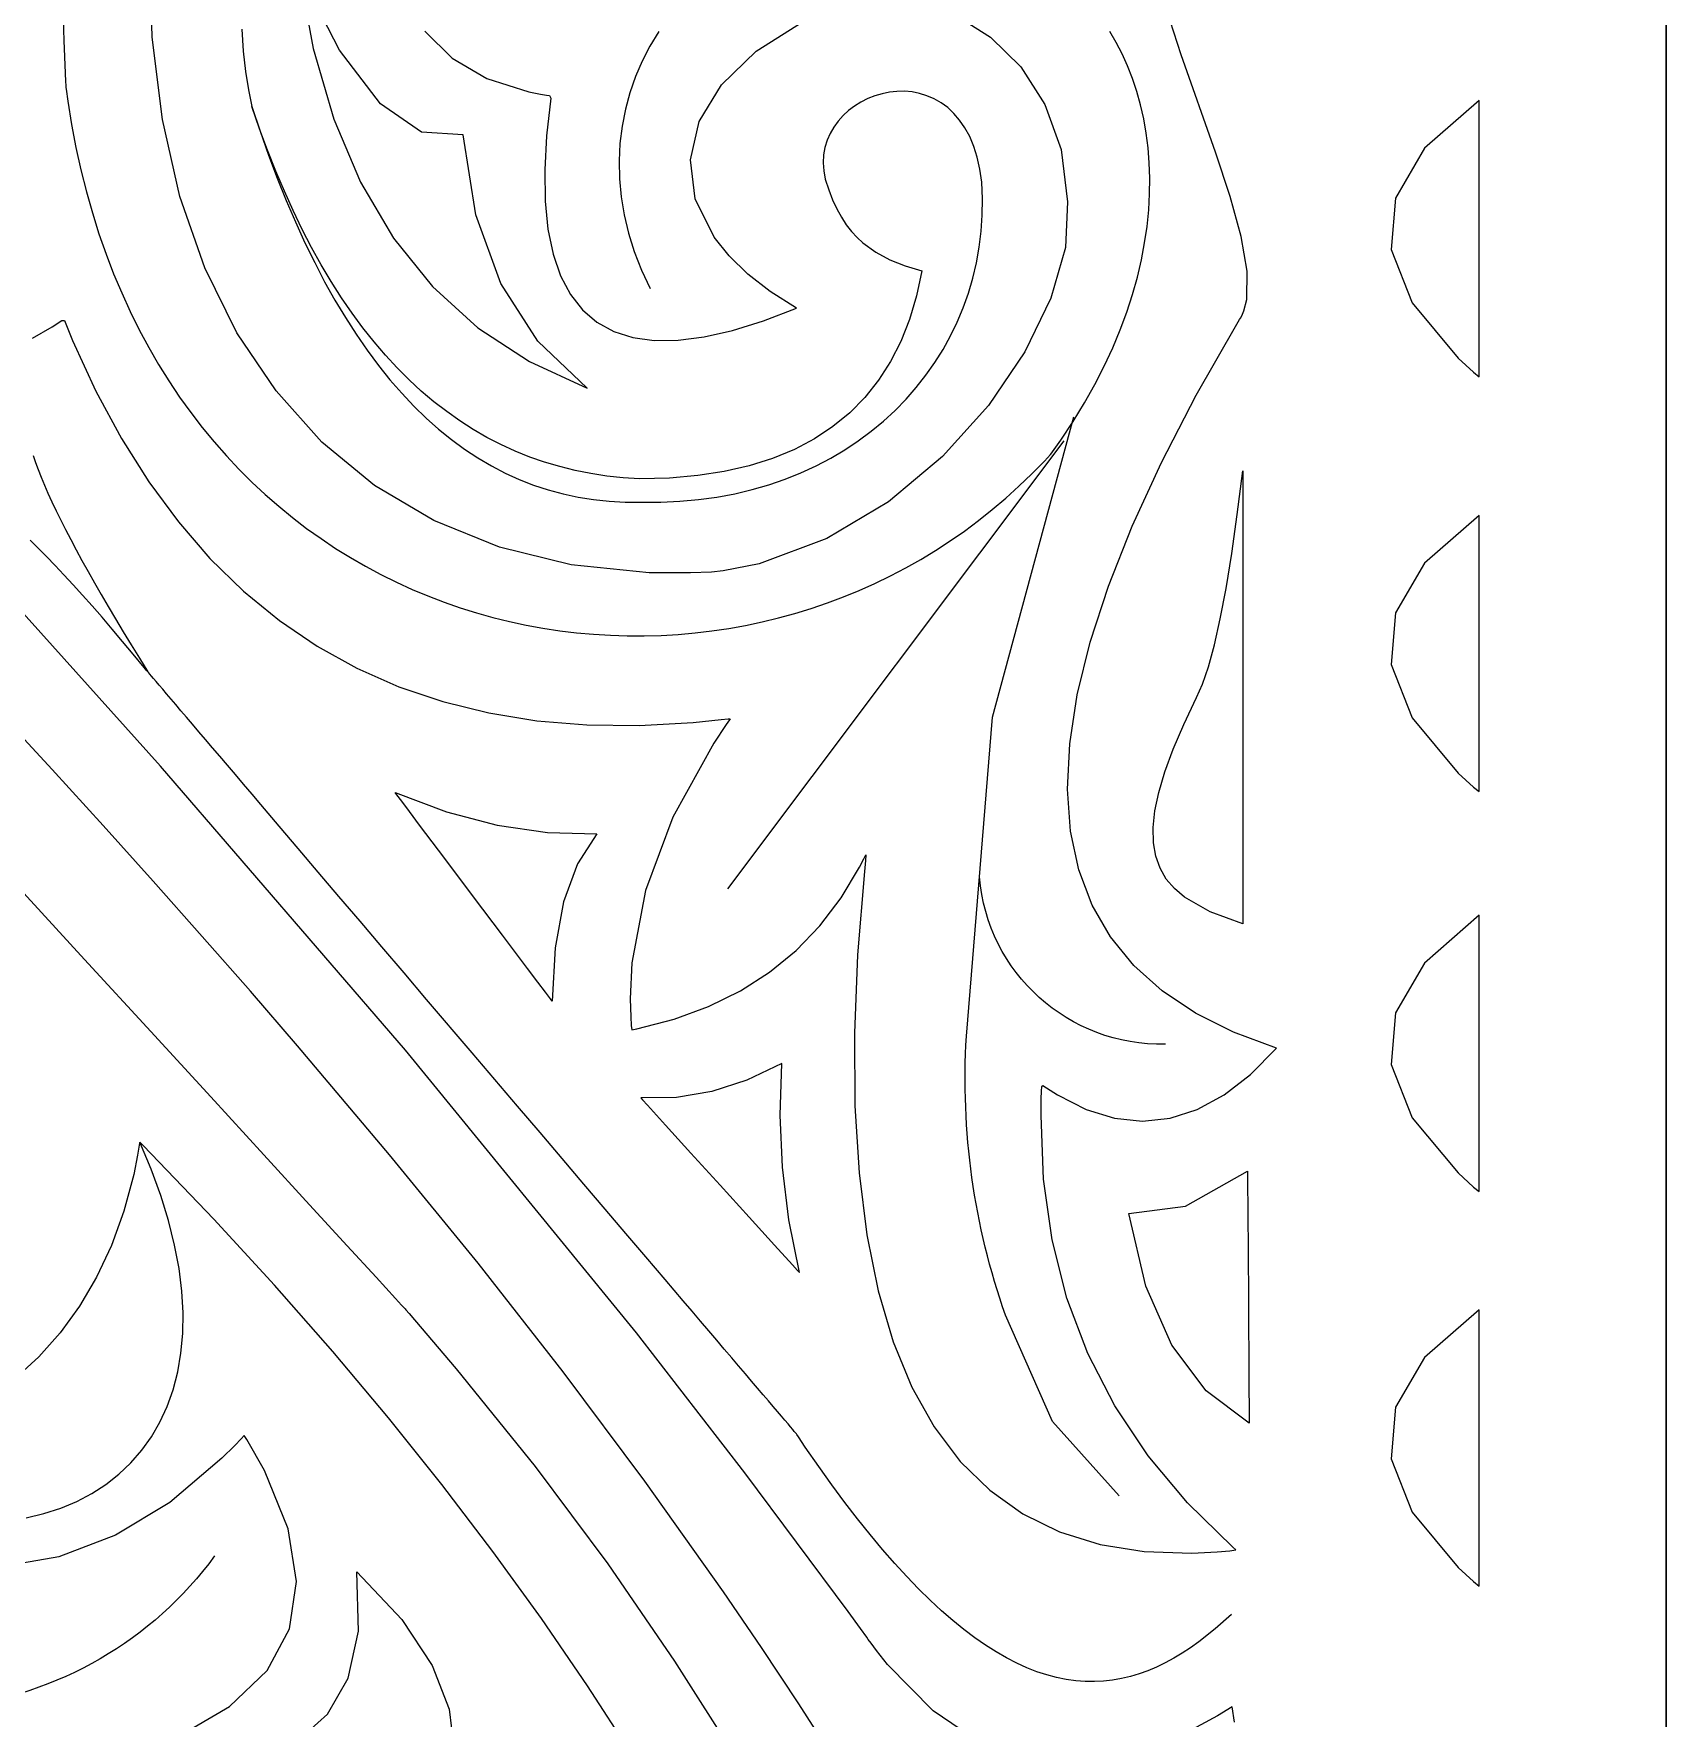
# Model space of a CAD drawing. Header units: inches. Extents: x 249 to 1192, y -18 to 440.
# Drawn here: x 622.5414 to 622.9082, y 260.804 to 261.1826 of the extents above; entities that cross this region are included whole.
import ezdxf

# ---------------------------------------------------------------- set-up
doc = ezdxf.new("R2010")
doc.units = ezdxf.units.IN
doc.header["$MEASUREMENT"] = 0
doc.layers.add('KACA', color=141, linetype='Continuous', lineweight=30)
doc.layers.add('KOLOM', color=5, linetype='Continuous')

# ---------------------------------------------------------------- blocks, each defined once
blk = doc.blocks.new('GORGA')
blk.add_lwpolyline([(366.59218, 151.19092), (367.59218, 151.19092), (367.59218, 149.19092), (366.59218, 149.19092)], close=True)
blk.add_lwpolyline([(366.59218, 151.19092), (367.59218, 151.19092), (367.59218, 149.19092), (366.59218, 149.19092)], close=True)
at = {"lineweight": 9}
for points in [[(366.95928, 150.16718), (366.95492, 150.16972), (366.95271, 150.17114), (366.95214, 150.17114), (366.95153, 150.16963), (366.95029, 150.16665), (366.94504, 150.15525), (366.93933, 150.14465), (366.93316, 150.13485), (366.92652, 150.12586), (366.91943, 150.11768), (366.91187, 150.1103), (366.90384, 150.10373), (366.89536, 150.09796), (366.88641, 150.093), (366.877, 150.08884), (366.86713, 150.08549), (366.85679, 150.08294), (366.84599, 150.0812), (366.83473, 150.08027), (366.82301, 150.08014), (366.81083, 150.08082), (366.80456, 150.08146), (366.80298, 150.08165), (366.80251, 150.08163), (366.80269, 150.08137), (366.80342, 150.08032), (366.80621, 150.07614), (366.81543, 150.05952), (366.82157, 150.04307), (366.82462, 150.02679), (366.82498, 150.01871), (366.82487, 150.01469), (366.82475, 150.01268), (366.8246, 150.01176), (366.82351, 150.01198), (366.81515, 150.01415), (366.80739, 150.01699), (366.80023, 150.02052), (366.79368, 150.02472), (366.78772, 150.0296), (366.78237, 150.03515), (366.77763, 150.04139), (366.77348, 150.0483), (366.77254, 150.05014), (366.77208, 150.05107), (366.77202, 150.05101), (366.77215, 150.04979), (366.77239, 150.04735), (366.77391, 150.02857), (366.77461, 150.01101), (366.7745, 149.99468), (366.77357, 149.97958), (366.77182, 149.96571), (366.76926, 149.95306), (366.76588, 149.94165), (366.76169, 149.93146), (366.75668, 149.9225), (366.75086, 149.91477), (366.74422, 149.90827), (366.73677, 149.90299), (366.7285, 149.89895), (366.71942, 149.89613), (366.70952, 149.89454), (366.6988, 149.89418), (366.69314, 149.89446), (366.69023, 149.89471), (366.6889, 149.8949), (366.68958, 149.8955), (366.6998, 149.90545), (366.70864, 149.91603), (366.7161, 149.92722), (366.72218, 149.93904), (366.72688, 149.95148), (366.7302, 149.96454), (366.73213, 149.97821), (366.73269, 149.99251), (366.73262, 149.99619), (366.73255, 149.99804), (366.7325, 149.99897), (366.73226, 149.99925), (366.729, 149.99711), (366.72253, 149.99383), (366.71616, 149.99186), (366.70987, 149.9912), (366.70368, 149.99186), (366.69757, 149.99383), (366.69156, 149.99712), (366.68563, 150.00172), (366.6798, 150.00763), (366.68942, 150.01123), (366.69797, 150.01552), (366.70543, 150.02051), (366.7118, 150.02621), (366.71706, 150.03263), (366.7212, 150.03979), (366.7242, 150.0477), (366.72605, 150.05636), (366.72673, 150.0658), (366.72624, 150.07601), (366.72455, 150.08702), (366.72166, 150.09883), (366.71756, 150.11145), (366.71222, 150.12491), (366.70564, 150.1392), (366.6978, 150.15434), (366.68868, 150.17034), (366.68807, 150.17137), (366.68788, 150.17167), (366.68759, 150.17219), (366.68709, 150.17331), (366.68643, 150.17587), (366.68637, 150.18223), (366.68772, 150.19002), (366.69019, 150.19901), (366.69347, 150.20896), (366.70123, 150.23085), (366.7086, 150.25382)], [(366.87114, 150.23615), (366.86502, 150.23006), (366.85723, 150.22551), (366.84777, 150.22252), (366.84514, 150.22201), (366.84379, 150.2218), (366.8431, 150.2217), (366.84286, 150.22107), (366.8438, 150.21266), (366.84422, 150.20495), (366.84411, 150.19795), (366.84348, 150.19165), (366.84232, 150.18606), (366.84064, 150.18117), (366.83844, 150.17699), (366.83572, 150.17351), (366.83247, 150.17074), (366.8287, 150.16867), (366.8244, 150.1673), (366.81958, 150.16664), (366.81424, 150.16669), (366.80837, 150.16743), (366.80198, 150.16889), (366.79507, 150.17105), (366.78763, 150.17391), (366.79353, 150.17765), (366.79857, 150.18157), (366.80276, 150.18565), (366.80611, 150.18985), (366.81037, 150.19849), (366.81146, 150.20723), (366.80947, 150.21584), (366.80452, 150.22405), (366.7967, 150.23162), (366.78613, 150.2383)], [(366.75173, 150.23969), (366.74404, 150.23481), (366.73726, 150.22811), (366.73183, 150.21965), (366.72817, 150.20953), (366.72673, 150.19779), (366.7272, 150.18755), (366.73046, 150.17617), (366.7363, 150.16411), (366.7445, 150.15201), (366.7548, 150.14054), (366.76699, 150.13036), (366.78081, 150.12212), (366.79604, 150.11649), (366.8041, 150.11486), (366.8067, 150.11459), (366.81146, 150.1144), (366.82072, 150.11446), (366.83823, 150.11625), (366.85438, 150.12018), (366.86912, 150.12617), (366.88243, 150.13408), (366.89427, 150.14383), (366.90459, 150.1553), (366.91338, 150.16839), (366.92059, 150.18299), (366.92618, 150.19899), (366.93013, 150.21629), (366.9324, 150.23478), (366.93296, 150.25436)], [(366.96372, 150.04515), (366.94761, 150.02758), (366.93275, 150.01137), (366.91927, 149.99667), (366.90733, 149.98365), (366.89706, 149.97244), (366.88861, 149.96322), (366.88212, 149.95614), (366.87773, 149.95136), (366.87637, 149.94987), (366.87559, 149.94902), (366.87542, 149.94884), (366.87539, 149.94881), (366.87467, 149.94798), (366.87348, 149.94661), (366.8641, 149.9356), (366.84639, 149.91363), (366.83004, 149.89172), (366.81502, 149.86991), (366.8013, 149.84821)], [(366.95928, 150.16718), (366.95492, 150.16972), (366.95271, 150.17114), (366.95214, 150.17114), (366.95153, 150.16963), (366.95029, 150.16665), (366.94504, 150.15525), (366.93933, 150.14465), (366.93316, 150.13485), (366.92652, 150.12586), (366.91943, 150.11768), (366.91187, 150.1103), (366.90384, 150.10373), (366.89536, 150.09796), (366.88641, 150.093), (366.877, 150.08884), (366.86713, 150.08549), (366.85679, 150.08294), (366.84599, 150.0812), (366.83473, 150.08027), (366.82301, 150.08014), (366.81083, 150.08082), (366.80456, 150.08146), (366.80298, 150.08165), (366.80251, 150.08163), (366.80269, 150.08137), (366.80342, 150.08032), (366.80621, 150.07614), (366.81543, 150.05952), (366.82157, 150.04307), (366.82462, 150.02679), (366.82498, 150.01871), (366.82487, 150.01469), (366.82475, 150.01268), (366.8246, 150.01176), (366.82351, 150.01198), (366.81515, 150.01415), (366.80739, 150.01699), (366.80023, 150.02052), (366.79368, 150.02472), (366.78772, 150.0296), (366.78237, 150.03515), (366.77763, 150.04139), (366.77348, 150.0483), (366.77254, 150.05014), (366.77208, 150.05107), (366.77202, 150.05101), (366.77215, 150.04979), (366.77239, 150.04735), (366.77391, 150.02857), (366.77461, 150.01101), (366.7745, 149.99468), (366.77357, 149.97958), (366.77182, 149.96571), (366.76926, 149.95306), (366.76588, 149.94165), (366.76169, 149.93146), (366.75668, 149.9225), (366.75086, 149.91477), (366.74422, 149.90827), (366.73677, 149.90299), (366.7285, 149.89895), (366.71942, 149.89613), (366.70952, 149.89454), (366.6988, 149.89418), (366.69314, 149.89446), (366.69023, 149.89471), (366.6889, 149.8949), (366.68958, 149.8955), (366.6998, 149.90545), (366.70864, 149.91603), (366.7161, 149.92722), (366.72218, 149.93904), (366.72688, 149.95148), (366.7302, 149.96454), (366.73213, 149.97821), (366.73269, 149.99251), (366.73262, 149.99619), (366.73255, 149.99804), (366.7325, 149.99897), (366.73226, 149.99925), (366.729, 149.99711), (366.72253, 149.99383), (366.71616, 149.99186), (366.70987, 149.9912), (366.70368, 149.99186), (366.69757, 149.99383), (366.69156, 149.99712), (366.68563, 150.00172), (366.6798, 150.00763), (366.68942, 150.01123), (366.69797, 150.01552), (366.70543, 150.02051), (366.7118, 150.02621), (366.71706, 150.03263), (366.7212, 150.03979), (366.7242, 150.0477), (366.72605, 150.05636), (366.72673, 150.0658), (366.72624, 150.07601), (366.72455, 150.08702), (366.72166, 150.09883), (366.71756, 150.11145), (366.71222, 150.12491), (366.70564, 150.1392), (366.6978, 150.15434), (366.68868, 150.17034), (366.68807, 150.17137), (366.68788, 150.17167), (366.68759, 150.17219), (366.68709, 150.17331), (366.68643, 150.17587), (366.68637, 150.18223), (366.68772, 150.19002), (366.69019, 150.19901), (366.69347, 150.20896), (366.70123, 150.23085), (366.7086, 150.25382)], [(366.87114, 150.23615), (366.86502, 150.23006), (366.85723, 150.22551), (366.84777, 150.22252), (366.84514, 150.22201), (366.84379, 150.2218), (366.8431, 150.2217), (366.84286, 150.22107), (366.8438, 150.21266), (366.84422, 150.20495), (366.84411, 150.19795), (366.84348, 150.19165), (366.84232, 150.18606), (366.84064, 150.18117), (366.83844, 150.17699), (366.83572, 150.17351), (366.83247, 150.17074), (366.8287, 150.16867), (366.8244, 150.1673), (366.81958, 150.16664), (366.81424, 150.16669), (366.80837, 150.16743), (366.80198, 150.16889), (366.79507, 150.17105), (366.78763, 150.17391), (366.79353, 150.17765), (366.79857, 150.18157), (366.80276, 150.18565), (366.80611, 150.18985), (366.81037, 150.19849), (366.81146, 150.20723), (366.80947, 150.21584), (366.80452, 150.22405), (366.7967, 150.23162), (366.78613, 150.2383)], [(366.75173, 150.23969), (366.74404, 150.23481), (366.73726, 150.22811), (366.73183, 150.21965), (366.72817, 150.20953), (366.72673, 150.19779), (366.7272, 150.18755), (366.73046, 150.17617), (366.7363, 150.16411), (366.7445, 150.15201), (366.7548, 150.14054), (366.76699, 150.13036), (366.78081, 150.12212), (366.79604, 150.11649), (366.8041, 150.11486), (366.8067, 150.11459), (366.81146, 150.1144), (366.82072, 150.11446), (366.83823, 150.11625), (366.85438, 150.12018), (366.86912, 150.12617), (366.88243, 150.13408), (366.89427, 150.14383), (366.90459, 150.1553), (366.91338, 150.16839), (366.92059, 150.18299), (366.92618, 150.19899), (366.93013, 150.21629), (366.9324, 150.23478), (366.93296, 150.25436)], [(366.96372, 150.04515), (366.94761, 150.02758), (366.93275, 150.01137), (366.91927, 149.99667), (366.90733, 149.98365), (366.89706, 149.97244), (366.88861, 149.96322), (366.88212, 149.95614), (366.87773, 149.95136), (366.87637, 149.94987), (366.87559, 149.94902), (366.87542, 149.94884), (366.87539, 149.94881), (366.87467, 149.94798), (366.87348, 149.94661), (366.8641, 149.9356), (366.84639, 149.91363), (366.83004, 149.89172), (366.81502, 149.86991), (366.8013, 149.84821)], [(366.92694, 149.85276), (366.91503, 149.85966), (366.90657, 149.8678), (366.90155, 149.87717), (366.89999, 149.88778), (366.90188, 149.89963), (366.90721, 149.91271), (366.91117, 149.91972), (366.91173, 149.92061), (366.91244, 149.91987), (366.91387, 149.91835), (366.91674, 149.91546), (366.92848, 149.90551), (366.94067, 149.89816), (366.95341, 149.89335), (366.96681, 149.89104)], [(366.68919, 149.85615), (366.68973, 149.85961), (366.69306, 149.85761), (366.69958, 149.85411)], [(366.74644, 149.85161), (366.75696, 149.85869), (366.76715, 149.86912), (366.76964, 149.87227), (366.77089, 149.87392), (366.77151, 149.87477), (366.77185, 149.87525), (366.77325, 149.87719), (366.77605, 149.88106), (366.79921, 149.91222), (366.82359, 149.94369), (366.87546, 150.0072), (366.93053, 150.07102), (366.98767, 150.13455), (367.04575, 150.19722), (367.10365, 150.25844), (367.16023, 150.31763), (367.21438, 150.37421), (367.24018, 150.40133), (367.26495, 150.42758)], [(366.92694, 149.85276), (366.91503, 149.85966), (366.90657, 149.8678), (366.90155, 149.87717), (366.89999, 149.88778), (366.90188, 149.89963), (366.90721, 149.91271), (366.91117, 149.91972), (366.91173, 149.92061), (366.91244, 149.91987), (366.91387, 149.91835), (366.91674, 149.91546), (366.92848, 149.90551), (366.94067, 149.89816), (366.95341, 149.89335), (366.96681, 149.89104)], [(366.68919, 149.85615), (366.68973, 149.85961), (366.69306, 149.85761), (366.69958, 149.85411)], [(366.74644, 149.85161), (366.75696, 149.85869), (366.76715, 149.86912), (366.76964, 149.87227), (366.77089, 149.87392), (366.77151, 149.87477), (366.77185, 149.87525), (366.77325, 149.87719), (366.77605, 149.88106), (366.79921, 149.91222), (366.82359, 149.94369), (366.87546, 150.0072), (366.93053, 150.07102), (366.98767, 150.13455), (367.04575, 150.19722), (367.10365, 150.25844), (367.16023, 150.31763), (367.21438, 150.37421), (367.24018, 150.40133), (367.26495, 150.42758)], [(366.77892, 149.84754), (366.78713, 149.8603), (366.79551, 149.87294), (366.80407, 149.88548), (366.82172, 149.9103), (366.84009, 149.93487), (366.8592, 149.95929), (366.87908, 149.98367), (366.89973, 150.00812), (366.91035, 150.0204), (366.92118, 150.03273), (366.93221, 150.04514), (366.94344, 150.05763), (366.95489, 150.07022), (366.96654, 150.08291)], [(366.77892, 149.84754), (366.78713, 149.8603), (366.79551, 149.87294), (366.80407, 149.88548), (366.82172, 149.9103), (366.84009, 149.93487), (366.8592, 149.95929), (366.87908, 149.98367), (366.89973, 150.00812), (366.91035, 150.0204), (366.92118, 150.03273), (366.93221, 150.04514), (366.94344, 150.05763), (366.95489, 150.07022), (366.96654, 150.08291)], [(366.95247, 150.24123), (366.95228, 150.23402), (366.95199, 150.22669), (366.9519, 150.22484), (366.95185, 150.22391), (366.95184, 150.22368), (366.95184, 150.22356), (366.95183, 150.22346), (366.95178, 150.22313), (366.9514, 150.22045), (366.95055, 150.21517), (366.94956, 150.21002), (366.94845, 150.20499), (366.94721, 150.20008), (366.94585, 150.19529), (366.94438, 150.19061), (366.94278, 150.18606), (366.94108, 150.18163), (366.93926, 150.17732), (366.93734, 150.17312), (366.93532, 150.16905), (366.93319, 150.16509), (366.93097, 150.16126), (366.92865, 150.15754), (366.92624, 150.15394), (366.92374, 150.15046), (366.92115, 150.1471), (366.91848, 150.14385), (366.91573, 150.14072), (366.91291, 150.13771), (366.91, 150.13482), (366.90703, 150.13205), (366.90399, 150.12939), (366.90088, 150.12685), (366.89771, 150.12443), (366.89448, 150.12212), (366.8912, 150.11993), (366.88786, 150.11786), (366.88446, 150.1159), (366.88102, 150.11406), (366.87754, 150.11233), (366.87401, 150.11072), (366.87045, 150.10923), (366.86684, 150.10785), (366.86321, 150.10659), (366.85954, 150.10544), (366.85585, 150.10441), (366.85213, 150.10349), (366.84839, 150.10269), (366.84463, 150.102), (366.84085, 150.10143), (366.83706, 150.10097), (366.83327, 150.10063), (366.82946, 150.1004), (366.82565, 150.10028), (366.82184, 150.10027), (366.81803, 150.10038), (366.81423, 150.10061), (366.81043, 150.10094), (366.80665, 150.10139), (366.80287, 150.10196), (366.79912, 150.10263), (366.79538, 150.10342), (366.79166, 150.10432), (366.78798, 150.10533), (366.78431, 150.10645), (366.78068, 150.10769), (366.77709, 150.10904), (366.77353, 150.1105), (366.77001, 150.11207), (366.76653, 150.11375), (366.7631, 150.11555), (366.75972, 150.11745), (366.75638, 150.11947), (366.75311, 150.12159), (366.74989, 150.12383), (366.74673, 150.12618), (366.74363, 150.12863), (366.7406, 150.1312), (366.73764, 150.13388), (366.73475, 150.13667), (366.73194, 150.13956), (366.73056, 150.14105), (366.73028, 150.14138), (366.73009, 150.14164), (366.72972, 150.14217), (366.72824, 150.14427), (366.72546, 150.14845), (366.72292, 150.15262), (366.72059, 150.15676), (366.71848, 150.16087), (366.71658, 150.16496), (366.71489, 150.169), (366.71341, 150.17301), (366.71212, 150.17697), (366.71103, 150.18088), (366.71012, 150.18474), (366.7094, 150.18855), (366.70885, 150.19229), (366.70848, 150.19597), (366.70828, 150.19958), (366.70824, 150.20312), (366.70836, 150.20658), (366.70863, 150.20996), (366.70905, 150.21326), (366.70962, 150.21646), (366.71033, 150.21958), (366.71117, 150.2226), (366.71214, 150.22551), (366.71324, 150.22832), (366.71445, 150.23103), (366.71578, 150.23361), (366.71722, 150.23609)], [(366.8186, 150.23605), (366.82057, 150.2328), (366.8223, 150.22942), (366.82381, 150.22593), (366.82507, 150.22232), (366.82607, 150.21861), (366.82682, 150.21481), (366.8273, 150.21093), (366.8275, 150.20698), (366.82742, 150.20298), (366.82704, 150.19893), (366.82637, 150.19484), (366.82538, 150.19073), (366.82408, 150.1866), (366.82245, 150.18247), (366.82049, 150.17835)], [(366.95247, 150.24123), (366.95228, 150.23402), (366.95199, 150.22669), (366.9519, 150.22484), (366.95185, 150.22391), (366.95184, 150.22368), (366.95184, 150.22356), (366.95183, 150.22346), (366.95178, 150.22313), (366.9514, 150.22045), (366.95055, 150.21517), (366.94956, 150.21002), (366.94845, 150.20499), (366.94721, 150.20008), (366.94585, 150.19529), (366.94438, 150.19061), (366.94278, 150.18606), (366.94108, 150.18163), (366.93926, 150.17732), (366.93734, 150.17312), (366.93532, 150.16905), (366.93319, 150.16509), (366.93097, 150.16126), (366.92865, 150.15754), (366.92624, 150.15394), (366.92374, 150.15046), (366.92115, 150.1471), (366.91848, 150.14385), (366.91573, 150.14072), (366.91291, 150.13771), (366.91, 150.13482), (366.90703, 150.13205), (366.90399, 150.12939), (366.90088, 150.12685), (366.89771, 150.12443), (366.89448, 150.12212), (366.8912, 150.11993), (366.88786, 150.11786), (366.88446, 150.1159), (366.88102, 150.11406), (366.87754, 150.11233), (366.87401, 150.11072), (366.87045, 150.10923), (366.86684, 150.10785), (366.86321, 150.10659), (366.85954, 150.10544), (366.85585, 150.10441), (366.85213, 150.10349), (366.84839, 150.10269), (366.84463, 150.102), (366.84085, 150.10143), (366.83706, 150.10097), (366.83327, 150.10063), (366.82946, 150.1004), (366.82565, 150.10028), (366.82184, 150.10027), (366.81803, 150.10038), (366.81423, 150.10061), (366.81043, 150.10094), (366.80665, 150.10139), (366.80287, 150.10196), (366.79912, 150.10263), (366.79538, 150.10342), (366.79166, 150.10432), (366.78798, 150.10533), (366.78431, 150.10645), (366.78068, 150.10769), (366.77709, 150.10904), (366.77353, 150.1105), (366.77001, 150.11207), (366.76653, 150.11375), (366.7631, 150.11555), (366.75972, 150.11745), (366.75638, 150.11947), (366.75311, 150.12159), (366.74989, 150.12383), (366.74673, 150.12618), (366.74363, 150.12863), (366.7406, 150.1312), (366.73764, 150.13388), (366.73475, 150.13667), (366.73194, 150.13956), (366.73056, 150.14105), (366.73028, 150.14138), (366.73009, 150.14164), (366.72972, 150.14217), (366.72824, 150.14427), (366.72546, 150.14845), (366.72292, 150.15262), (366.72059, 150.15676), (366.71848, 150.16087), (366.71658, 150.16496), (366.71489, 150.169), (366.71341, 150.17301), (366.71212, 150.17697), (366.71103, 150.18088), (366.71012, 150.18474), (366.7094, 150.18855), (366.70885, 150.19229), (366.70848, 150.19597), (366.70828, 150.19958), (366.70824, 150.20312), (366.70836, 150.20658), (366.70863, 150.20996), (366.70905, 150.21326), (366.70962, 150.21646), (366.71033, 150.21958), (366.71117, 150.2226), (366.71214, 150.22551), (366.71324, 150.22832), (366.71445, 150.23103), (366.71578, 150.23361), (366.71722, 150.23609)], [(366.8186, 150.23605), (366.82057, 150.2328), (366.8223, 150.22942), (366.82381, 150.22593), (366.82507, 150.22232), (366.82607, 150.21861), (366.82682, 150.21481), (366.8273, 150.21093), (366.8275, 150.20698), (366.82742, 150.20298), (366.82704, 150.19893), (366.82637, 150.19484), (366.82538, 150.19073), (366.82408, 150.1866), (366.82245, 150.18247), (366.82049, 150.17835)], [(366.91227, 150.2366), (366.91195, 150.23166), (366.91146, 150.22712), (366.9108, 150.22297), (366.91, 150.21922), (366.90816, 150.21367), (366.90626, 150.2083), (366.9043, 150.20311), (366.90229, 150.1981), (366.90022, 150.19327), (366.89809, 150.18862), (366.8959, 150.18415), (366.89366, 150.17985), (366.89136, 150.17573), (366.889, 150.17179), (366.88658, 150.16803), (366.88411, 150.16445), (366.88157, 150.16105), (366.87898, 150.15782), (366.87634, 150.15478), (366.87363, 150.15191), (366.87087, 150.14922), (366.86805, 150.14671), (366.86517, 150.14438), (366.86224, 150.14223), (366.85925, 150.14025), (366.8562, 150.13846), (366.85309, 150.13684), (366.84993, 150.1354), (366.8467, 150.13414), (366.84342, 150.13306), (366.84009, 150.13216), (366.83669, 150.13143), (366.83324, 150.13089), (366.82973, 150.13052), (366.82616, 150.13033), (366.82254, 150.13032), (366.81813, 150.13032), (366.81383, 150.13051), (366.80962, 150.1309), (366.80551, 150.13147), (366.80151, 150.13222), (366.79762, 150.13314), (366.79384, 150.13424), (366.79018, 150.1355), (366.78664, 150.13692), (366.78322, 150.13849), (366.77993, 150.14022), (366.77677, 150.14209), (366.77374, 150.1441), (366.77084, 150.14624), (366.76809, 150.14852), (366.76548, 150.15092), (366.76302, 150.15344), (366.76071, 150.15607), (366.75855, 150.15882), (366.75655, 150.16167), (366.75471, 150.16461), (366.75303, 150.16766), (366.75152, 150.17079), (366.75018, 150.17401), (366.74901, 150.1773), (366.74803, 150.18067), (366.74722, 150.18412), (366.7466, 150.18762), (366.74616, 150.19118), (366.74592, 150.1948), (366.74587, 150.19847), (366.74602, 150.20218), (366.74644, 150.20513), (366.74703, 150.20782), (366.7478, 150.21026), (366.74872, 150.21246), (366.74978, 150.21442), (366.75097, 150.21616), (366.75226, 150.21768), (366.75366, 150.21898), (366.75514, 150.22007), (366.7567, 150.22096), (366.75831, 150.22165), (366.75997, 150.22216), (366.76165, 150.22248), (366.76335, 150.22263), (366.76506, 150.22261), (366.76675, 150.22243), (366.76842, 150.22209), (366.77005, 150.22161), (366.77163, 150.22098), (366.77315, 150.22022), (366.77458, 150.21933), (366.77592, 150.21831), (366.77715, 150.21718), (366.77826, 150.21594), (366.77924, 150.2146), (366.78007, 150.21316), (366.78074, 150.21164), (366.78123, 150.21003), (366.78153, 150.20834), (366.78163, 150.20659), (366.78151, 150.20477), (366.78116, 150.2029), (366.78038, 150.20046), (366.77952, 150.19822), (366.77858, 150.19619), (366.77755, 150.19434), (366.77645, 150.19266), (366.77527, 150.19114), (366.77402, 150.18978), (366.77269, 150.18855), (366.76981, 150.18646), (366.76664, 150.18478), (366.76319, 150.18342), (366.75947, 150.18229), (366.76069, 150.17664), (366.76227, 150.17136), (366.76421, 150.16644), (366.76653, 150.16189), (366.76921, 150.15769), (366.77225, 150.15386), (366.77567, 150.1504), (366.77945, 150.14729), (366.7836, 150.14455), (366.78811, 150.14218), (366.79299, 150.14016), (366.79824, 150.13851), (366.80385, 150.13722), (366.80983, 150.1363), (366.81618, 150.13574), (366.82289, 150.13554), (366.82661, 150.13578), (366.83027, 150.13618), (366.83386, 150.13673), (366.83739, 150.13744), (366.84085, 150.13829), (366.84425, 150.1393), (366.84758, 150.14046), (366.85085, 150.14178), (366.85406, 150.14325), (366.8572, 150.14487), (366.86027, 150.14664), (366.86329, 150.14857), (366.86623, 150.15065), (366.86912, 150.15288), (366.87194, 150.15527), (366.87469, 150.1578), (366.87738, 150.1605), (366.88, 150.16334), (366.88257, 150.16634), (366.88506, 150.16949), (366.88749, 150.17279), (366.88986, 150.17625), (366.89217, 150.17986), (366.89441, 150.18362), (366.89658, 150.18753), (366.89869, 150.1916), (366.90074, 150.19582), (366.90272, 150.20019), (366.90463, 150.20472), (366.90649, 150.2094), (366.90828, 150.21423), (366.91, 150.21922)], [(366.91227, 150.2366), (366.91195, 150.23166), (366.91146, 150.22712), (366.9108, 150.22297), (366.91, 150.21922), (366.90816, 150.21367), (366.90626, 150.2083), (366.9043, 150.20311), (366.90229, 150.1981), (366.90022, 150.19327), (366.89809, 150.18862), (366.8959, 150.18415), (366.89366, 150.17985), (366.89136, 150.17573), (366.889, 150.17179), (366.88658, 150.16803), (366.88411, 150.16445), (366.88157, 150.16105), (366.87898, 150.15782), (366.87634, 150.15478), (366.87363, 150.15191), (366.87087, 150.14922), (366.86805, 150.14671), (366.86517, 150.14438), (366.86224, 150.14223), (366.85925, 150.14025), (366.8562, 150.13846), (366.85309, 150.13684), (366.84993, 150.1354), (366.8467, 150.13414), (366.84342, 150.13306), (366.84009, 150.13216), (366.83669, 150.13143), (366.83324, 150.13089), (366.82973, 150.13052), (366.82616, 150.13033), (366.82254, 150.13032), (366.81813, 150.13032), (366.81383, 150.13051), (366.80962, 150.1309), (366.80551, 150.13147), (366.80151, 150.13222), (366.79762, 150.13314), (366.79384, 150.13424), (366.79018, 150.1355), (366.78664, 150.13692), (366.78322, 150.13849), (366.77993, 150.14022), (366.77677, 150.14209), (366.77374, 150.1441), (366.77084, 150.14624), (366.76809, 150.14852), (366.76548, 150.15092), (366.76302, 150.15344), (366.76071, 150.15607), (366.75855, 150.15882), (366.75655, 150.16167), (366.75471, 150.16461), (366.75303, 150.16766), (366.75152, 150.17079), (366.75018, 150.17401), (366.74901, 150.1773), (366.74803, 150.18067), (366.74722, 150.18412), (366.7466, 150.18762), (366.74616, 150.19118), (366.74592, 150.1948), (366.74587, 150.19847), (366.74602, 150.20218), (366.74644, 150.20513), (366.74703, 150.20782), (366.7478, 150.21026), (366.74872, 150.21246), (366.74978, 150.21442), (366.75097, 150.21616), (366.75226, 150.21768), (366.75366, 150.21898), (366.75514, 150.22007), (366.7567, 150.22096), (366.75831, 150.22165), (366.75997, 150.22216), (366.76165, 150.22248), (366.76335, 150.22263), (366.76506, 150.22261), (366.76675, 150.22243), (366.76842, 150.22209), (366.77005, 150.22161), (366.77163, 150.22098), (366.77315, 150.22022), (366.77458, 150.21933), (366.77592, 150.21831), (366.77715, 150.21718), (366.77826, 150.21594), (366.77924, 150.2146), (366.78007, 150.21316), (366.78074, 150.21164), (366.78123, 150.21003), (366.78153, 150.20834), (366.78163, 150.20659), (366.78151, 150.20477), (366.78116, 150.2029), (366.78038, 150.20046), (366.77952, 150.19822), (366.77858, 150.19619), (366.77755, 150.19434), (366.77645, 150.19266), (366.77527, 150.19114), (366.77402, 150.18978), (366.77269, 150.18855), (366.76981, 150.18646), (366.76664, 150.18478), (366.76319, 150.18342), (366.75947, 150.18229), (366.76069, 150.17664), (366.76227, 150.17136), (366.76421, 150.16644), (366.76653, 150.16189), (366.76921, 150.15769), (366.77225, 150.15386), (366.77567, 150.1504), (366.77945, 150.14729), (366.7836, 150.14455), (366.78811, 150.14218), (366.79299, 150.14016), (366.79824, 150.13851), (366.80385, 150.13722), (366.80983, 150.1363), (366.81618, 150.13574), (366.82289, 150.13554), (366.82661, 150.13578), (366.83027, 150.13618), (366.83386, 150.13673), (366.83739, 150.13744), (366.84085, 150.13829), (366.84425, 150.1393), (366.84758, 150.14046), (366.85085, 150.14178), (366.85406, 150.14325), (366.8572, 150.14487), (366.86027, 150.14664), (366.86329, 150.14857), (366.86623, 150.15065), (366.86912, 150.15288), (366.87194, 150.15527), (366.87469, 150.1578), (366.87738, 150.1605), (366.88, 150.16334), (366.88257, 150.16634), (366.88506, 150.16949), (366.88749, 150.17279), (366.88986, 150.17625), (366.89217, 150.17986), (366.89441, 150.18362), (366.89658, 150.18753), (366.89869, 150.1916), (366.90074, 150.19582), (366.90272, 150.20019), (366.90463, 150.20472), (366.90649, 150.2094), (366.90828, 150.21423), (366.91, 150.21922)], [(366.68986, 149.88037), (366.69353, 149.87711), (366.69723, 149.8742), (366.6991, 149.87288), (366.70098, 149.87165), (366.70288, 149.87052), (366.70478, 149.86949), (366.70671, 149.86856), (366.70865, 149.86774), (366.71061, 149.86704), (366.71259, 149.86644), (366.71458, 149.86597), (366.7166, 149.86561), (366.71864, 149.86538), (366.7207, 149.86528), (366.72279, 149.8653), (366.7249, 149.86546), (366.72703, 149.86576), (366.72919, 149.8662), (366.73138, 149.86678), (366.7336, 149.86751), (366.73585, 149.86839), (366.73813, 149.86942), (366.74045, 149.87061), (366.74279, 149.87196), (366.74517, 149.87347), (366.74759, 149.87515), (366.75004, 149.877), (366.75253, 149.87902), (366.75505, 149.88122), (366.75762, 149.8836), (366.76022, 149.88616), (366.76287, 149.88891), (366.76556, 149.89185), (366.76829, 149.89498), (366.77107, 149.89831), (366.77389, 149.90183), (366.77676, 149.90556), (366.77968, 149.9095), (366.78265, 149.91364), (366.78566, 149.918), (366.78719, 149.92026), (366.78757, 149.92084), (366.78767, 149.92098), (366.7877, 149.92103), (366.7877, 149.92103), (366.78773, 149.92106), (366.78787, 149.92122), (366.78812, 149.92152), (366.78848, 149.92195), (366.78896, 149.92251), (366.78954, 149.92319), (366.79023, 149.924), (366.79102, 149.92492), (366.7919, 149.92596), (366.79289, 149.92712), (366.79396, 149.92838), (366.79513, 149.92975), (366.79638, 149.93122), (366.79771, 149.93279), (366.79913, 149.93446), (366.80063, 149.93621), (366.8022, 149.93806), (366.80385, 149.94), (366.80556, 149.94201), (366.80735, 149.94411), (366.80919, 149.94628), (366.81111, 149.94852), (366.81307, 149.95084), (366.81718, 149.95566), (366.82149, 149.96072), (366.82597, 149.96599), (366.83062, 149.97145), (366.8354, 149.97706), (366.84029, 149.98281), (366.84527, 149.98867), (366.85032, 149.9946), (366.86054, 150.0066), (366.87075, 150.01859), (366.8758, 150.02453), (366.88078, 150.03038), (366.88567, 150.03613), (366.89045, 150.04174), (366.8951, 150.0472), (366.89958, 150.05247), (366.90389, 150.05753), (366.908, 150.06236), (366.90996, 150.06467), (366.91188, 150.06691), (366.91372, 150.06909), (366.91551, 150.07118), (366.91722, 150.0732), (366.91887, 150.07513), (366.92044, 150.07698), (366.92194, 150.07874), (366.92336, 150.0804), (366.92469, 150.08197), (366.92595, 150.08344), (366.92711, 150.08481), (366.92818, 150.08608), (366.92917, 150.08723), (366.93005, 150.08827), (366.93084, 150.0892), (366.93153, 150.09), (366.93211, 150.09069), (366.93259, 150.09125), (366.93295, 150.09168), (366.9332, 150.09197), (366.93334, 150.09214), (366.93337, 150.09216), (366.93337, 150.09217), (366.93342, 150.09223), (366.93358, 150.09242), (366.9342, 150.09318), (366.93666, 150.09616), (366.93907, 150.09903), (366.94141, 150.1018), (366.94369, 150.10445), (366.94592, 150.107), (366.94809, 150.10943), (366.95019, 150.11176), (366.95224, 150.11399), (366.95423, 150.1161), (366.95616, 150.11811), (366.95804, 150.12), (366.95985, 150.12179)], [(366.95919, 150.14077), (366.95866, 150.13924), (366.95805, 150.13762), (366.95738, 150.13593), (366.95664, 150.13416), (366.95583, 150.13231), (366.95495, 150.13038), (366.95399, 150.12838), (366.95297, 150.1263), (366.95188, 150.12414), (366.95072, 150.1219), (366.94949, 150.11959), (366.94819, 150.11719), (366.94683, 150.11472), (366.94539, 150.11218), (366.94388, 150.10955), (366.9423, 150.10685), (366.94065, 150.10407), (366.93894, 150.10121), (366.93715, 150.09827), (366.93529, 150.09526), (366.93337, 150.09217)], [(366.68986, 149.88037), (366.69353, 149.87711), (366.69723, 149.8742), (366.6991, 149.87288), (366.70098, 149.87165), (366.70288, 149.87052), (366.70478, 149.86949), (366.70671, 149.86856), (366.70865, 149.86774), (366.71061, 149.86704), (366.71259, 149.86644), (366.71458, 149.86597), (366.7166, 149.86561), (366.71864, 149.86538), (366.7207, 149.86528), (366.72279, 149.8653), (366.7249, 149.86546), (366.72703, 149.86576), (366.72919, 149.8662), (366.73138, 149.86678), (366.7336, 149.86751), (366.73585, 149.86839), (366.73813, 149.86942), (366.74045, 149.87061), (366.74279, 149.87196), (366.74517, 149.87347), (366.74759, 149.87515), (366.75004, 149.877), (366.75253, 149.87902), (366.75505, 149.88122), (366.75762, 149.8836), (366.76022, 149.88616), (366.76287, 149.88891), (366.76556, 149.89185), (366.76829, 149.89498), (366.77107, 149.89831), (366.77389, 149.90183), (366.77676, 149.90556), (366.77968, 149.9095), (366.78265, 149.91364), (366.78566, 149.918), (366.78719, 149.92026), (366.78757, 149.92084), (366.78767, 149.92098), (366.7877, 149.92103), (366.7877, 149.92103), (366.78773, 149.92106), (366.78787, 149.92122), (366.78812, 149.92152), (366.78848, 149.92195), (366.78896, 149.92251), (366.78954, 149.92319), (366.79023, 149.924), (366.79102, 149.92492), (366.7919, 149.92596), (366.79289, 149.92712), (366.79396, 149.92838), (366.79513, 149.92975), (366.79638, 149.93122), (366.79771, 149.93279), (366.79913, 149.93446), (366.80063, 149.93621), (366.8022, 149.93806), (366.80385, 149.94), (366.80556, 149.94201), (366.80735, 149.94411), (366.80919, 149.94628), (366.81111, 149.94852), (366.81307, 149.95084), (366.81718, 149.95566), (366.82149, 149.96072), (366.82597, 149.96599), (366.83062, 149.97145), (366.8354, 149.97706), (366.84029, 149.98281), (366.84527, 149.98867), (366.85032, 149.9946), (366.86054, 150.0066), (366.87075, 150.01859), (366.8758, 150.02453), (366.88078, 150.03038), (366.88567, 150.03613), (366.89045, 150.04174), (366.8951, 150.0472), (366.89958, 150.05247), (366.90389, 150.05753), (366.908, 150.06236), (366.90996, 150.06467), (366.91188, 150.06691), (366.91372, 150.06909), (366.91551, 150.07118), (366.91722, 150.0732), (366.91887, 150.07513), (366.92044, 150.07698), (366.92194, 150.07874), (366.92336, 150.0804), (366.92469, 150.08197), (366.92595, 150.08344), (366.92711, 150.08481), (366.92818, 150.08608), (366.92917, 150.08723), (366.93005, 150.08827), (366.93084, 150.0892), (366.93153, 150.09), (366.93211, 150.09069), (366.93259, 150.09125), (366.93295, 150.09168), (366.9332, 150.09197), (366.93334, 150.09214), (366.93337, 150.09216), (366.93337, 150.09217), (366.93342, 150.09223), (366.93358, 150.09242), (366.9342, 150.09318), (366.93666, 150.09616), (366.93907, 150.09903), (366.94141, 150.1018), (366.94369, 150.10445), (366.94592, 150.107), (366.94809, 150.10943), (366.95019, 150.11176), (366.95224, 150.11399), (366.95423, 150.1161), (366.95616, 150.11811), (366.95804, 150.12), (366.95985, 150.12179)], [(366.95919, 150.14077), (366.95866, 150.13924), (366.95805, 150.13762), (366.95738, 150.13593), (366.95664, 150.13416), (366.95583, 150.13231), (366.95495, 150.13038), (366.95399, 150.12838), (366.95297, 150.1263), (366.95188, 150.12414), (366.95072, 150.1219), (366.94949, 150.11959), (366.94819, 150.11719), (366.94683, 150.11472), (366.94539, 150.11218), (366.94388, 150.10955), (366.9423, 150.10685), (366.94065, 150.10407), (366.93894, 150.10121), (366.93715, 150.09827), (366.93529, 150.09526), (366.93337, 150.09217)], [(366.8031, 150.04342), (366.7275, 150.14413)], [(366.8031, 150.04342), (366.7275, 150.14413)], [(366.82477, 149.84923), (366.83457, 149.86436), (366.84492, 149.87947), (366.85584, 149.89454), (366.8673, 149.90958), (366.8793, 149.92457), (366.89184, 149.9395), (366.90492, 149.95437), (366.91853, 149.96917), (366.93266, 149.98389), (366.93446, 149.98572), (366.93491, 149.98618), (366.93514, 149.98641), (366.93522, 149.98638), (366.93531, 149.98582), (366.93569, 149.9836), (366.93657, 149.97927), (366.93879, 149.97101), (366.94158, 149.96331), (366.94493, 149.95617), (366.94878, 149.94962), (366.95311, 149.94365), (366.95789, 149.93827), (366.96307, 149.93351)], [(366.9607, 149.90206), (366.95673, 149.90303), (366.95294, 149.90427), (366.94936, 149.90579), (366.94598, 149.90757), (366.94282, 149.90961), (366.93989, 149.91191), (366.9372, 149.91446), (366.93475, 149.91726), (366.93257, 149.92031), (366.93066, 149.9236), (366.92903, 149.92712), (366.9277, 149.93088), (366.92666, 149.93487), (366.92594, 149.93909), (366.92554, 149.94352), (366.92547, 149.94817), (366.92575, 149.95304), (366.92638, 149.95811), (366.92737, 149.96339), (366.92874, 149.96887), (366.9305, 149.97455), (366.93265, 149.98042), (366.9352, 149.98648)], [(366.82477, 149.84923), (366.83457, 149.86436), (366.84492, 149.87947), (366.85584, 149.89454), (366.8673, 149.90958), (366.8793, 149.92457), (366.89184, 149.9395), (366.90492, 149.95437), (366.91853, 149.96917), (366.93266, 149.98389), (366.93446, 149.98572), (366.93491, 149.98618), (366.93514, 149.98641), (366.93522, 149.98638), (366.93531, 149.98582), (366.93569, 149.9836), (366.93657, 149.97927), (366.93879, 149.97101), (366.94158, 149.96331), (366.94493, 149.95617), (366.94878, 149.94962), (366.95311, 149.94365), (366.95789, 149.93827), (366.96307, 149.93351)], [(366.9607, 149.90206), (366.95673, 149.90303), (366.95294, 149.90427), (366.94936, 149.90579), (366.94598, 149.90757), (366.94282, 149.90961), (366.93989, 149.91191), (366.9372, 149.91446), (366.93475, 149.91726), (366.93257, 149.92031), (366.93066, 149.9236), (366.92903, 149.92712), (366.9277, 149.93088), (366.92666, 149.93487), (366.92594, 149.93909), (366.92554, 149.94352), (366.92547, 149.94817), (366.92575, 149.95304), (366.92638, 149.95811), (366.92737, 149.96339), (366.92874, 149.96887), (366.9305, 149.97455), (366.93265, 149.98042), (366.9352, 149.98648)]]:
    blk.add_lwpolyline(points, dxfattribs=at)
for points in [[(366.89945, 150.2497), (366.89623, 150.23223), (366.89161, 150.2164), (366.8856, 150.20221), (366.8782, 150.18967), (366.8694, 150.17877), (366.85921, 150.16952), (366.84762, 150.1619), (366.83465, 150.15594), (366.84573, 150.16646), (366.85408, 150.17945), (366.85969, 150.1949), (366.86257, 150.21282), (366.87189, 150.21344), (366.88114, 150.2198), (366.89033, 150.23189), (366.89945, 150.2497)], [(366.89945, 150.2497), (366.89623, 150.23223), (366.89161, 150.2164), (366.8856, 150.20221), (366.8782, 150.18967), (366.8694, 150.17877), (366.85921, 150.16952), (366.84762, 150.1619), (366.83465, 150.15594), (366.84573, 150.16646), (366.85408, 150.17945), (366.85969, 150.1949), (366.86257, 150.21282), (366.87189, 150.21344), (366.88114, 150.2198), (366.89033, 150.23189), (366.89945, 150.2497)], [(366.63427, 150.22058), (366.64649, 150.20982), (366.65306, 150.19865), (366.654, 150.18707), (366.6493, 150.17508), (366.63897, 150.16268), (366.6355, 150.15952), (366.63427, 150.1585), (366.63427, 150.15916), (366.63427, 150.16816), (366.63427, 150.20092), (366.63427, 150.21485), (366.63427, 150.22058)], [(366.63427, 150.22058), (366.64649, 150.20982), (366.65306, 150.19865), (366.654, 150.18707), (366.6493, 150.17508), (366.63897, 150.16268), (366.6355, 150.15952), (366.63427, 150.1585), (366.63427, 150.15916), (366.63427, 150.16816), (366.63427, 150.20092), (366.63427, 150.21485), (366.63427, 150.22058)], [(366.68735, 150.13733), (366.68735, 150.13704), (366.68735, 150.13619), (366.68735, 150.13481), (366.68735, 150.13296), (366.68735, 150.12794), (366.68735, 150.12143), (366.68735, 150.11372), (366.68735, 150.10512), (366.68735, 150.08644), (366.68735, 150.06775), (366.68735, 150.05915), (366.68735, 150.05145), (366.68735, 150.04494), (366.68735, 150.03992), (366.68735, 150.03806), (366.68735, 150.03669), (366.68735, 150.03584), (366.68735, 150.03555), (366.69467, 150.03826), (366.70043, 150.04154), (366.70269, 150.04347), (366.70453, 150.04563), (366.70595, 150.04805), (366.70692, 150.05076), (366.70744, 150.0538), (366.70751, 150.05718), (366.7071, 150.06094), (366.70622, 150.0651), (366.70485, 150.06971), (366.70299, 150.07478), (366.70062, 150.08035), (366.69773, 150.08644), (366.69637, 150.08939), (366.69503, 150.09332), (366.69371, 150.09822), (366.6924, 150.10409), (366.69111, 150.11094), (366.68984, 150.11876), (366.68859, 150.12756), (366.68735, 150.13733)], [(366.68735, 150.13733), (366.68735, 150.13704), (366.68735, 150.13619), (366.68735, 150.13481), (366.68735, 150.13296), (366.68735, 150.12794), (366.68735, 150.12143), (366.68735, 150.11372), (366.68735, 150.10512), (366.68735, 150.08644), (366.68735, 150.06775), (366.68735, 150.05915), (366.68735, 150.05145), (366.68735, 150.04494), (366.68735, 150.03992), (366.68735, 150.03806), (366.68735, 150.03669), (366.68735, 150.03584), (366.68735, 150.03555), (366.69467, 150.03826), (366.70043, 150.04154), (366.70269, 150.04347), (366.70453, 150.04563), (366.70595, 150.04805), (366.70692, 150.05076), (366.70744, 150.0538), (366.70751, 150.05718), (366.7071, 150.06094), (366.70622, 150.0651), (366.70485, 150.06971), (366.70299, 150.07478), (366.70062, 150.08035), (366.69773, 150.08644), (366.69637, 150.08939), (366.69503, 150.09332), (366.69371, 150.09822), (366.6924, 150.10409), (366.69111, 150.11094), (366.68984, 150.11876), (366.68859, 150.12756), (366.68735, 150.13733)], [(366.63427, 150.12735), (366.64649, 150.11659), (366.65306, 150.10542), (366.654, 150.09384), (366.6493, 150.08185), (366.63897, 150.06945), (366.6355, 150.06629), (366.63427, 150.06527), (366.63427, 150.06593), (366.63427, 150.07493), (366.63427, 150.10769), (366.63427, 150.12162), (366.63427, 150.12735)], [(366.63427, 150.12735), (366.64649, 150.11659), (366.65306, 150.10542), (366.654, 150.09384), (366.6493, 150.08185), (366.63897, 150.06945), (366.6355, 150.06629), (366.63427, 150.06527), (366.63427, 150.06593), (366.63427, 150.07493), (366.63427, 150.10769), (366.63427, 150.12162), (366.63427, 150.12735)], [(366.83251, 150.0558), (366.83685, 150.04902), (366.83997, 150.04048), (366.84187, 150.03019), (366.84253, 150.01816), (366.84293, 150.01868), (366.84405, 150.02017), (366.84579, 150.02249), (366.84805, 150.02549), (366.8537, 150.03301), (366.86018, 150.04163), (366.86666, 150.05025), (366.87231, 150.05777), (366.87457, 150.06078), (366.87631, 150.06309), (366.87743, 150.06458), (366.87782, 150.06511), (366.86627, 150.06071), (366.85487, 150.0577), (366.84361, 150.05606), (366.83251, 150.0558)], [(366.83251, 150.0558), (366.83685, 150.04902), (366.83997, 150.04048), (366.84187, 150.03019), (366.84253, 150.01816), (366.84293, 150.01868), (366.84405, 150.02017), (366.84579, 150.02249), (366.84805, 150.02549), (366.8537, 150.03301), (366.86018, 150.04163), (366.86666, 150.05025), (366.87231, 150.05777), (366.87457, 150.06078), (366.87631, 150.06309), (366.87743, 150.06458), (366.87782, 150.06511), (366.86627, 150.06071), (366.85487, 150.0577), (366.84361, 150.05606), (366.83251, 150.0558)], [(366.63427, 150.03748), (366.64649, 150.02672), (366.65306, 150.01555), (366.654, 150.00397), (366.6493, 149.99198), (366.63897, 149.97958), (366.6355, 149.97642), (366.63427, 149.97541), (366.63427, 149.97606), (366.63427, 149.98507), (366.63427, 150.01783), (366.63427, 150.03175), (366.63427, 150.03748)], [(366.63427, 150.03748), (366.64649, 150.02672), (366.65306, 150.01555), (366.654, 150.00397), (366.6493, 149.99198), (366.63897, 149.97958), (366.6355, 149.97642), (366.63427, 149.97541), (366.63427, 149.97606), (366.63427, 149.98507), (366.63427, 150.01783), (366.63427, 150.03175), (366.63427, 150.03748)], [(366.79092, 150.00419), (366.79877, 150.00041), (366.80667, 149.99787), (366.81462, 149.99655), (366.82264, 149.99647), (366.82223, 149.99603), (366.8211, 149.99478), (366.81706, 149.99034), (366.81136, 149.98406), (366.80481, 149.97685), (366.79827, 149.96965), (366.79256, 149.96337), (366.78852, 149.95893), (366.78739, 149.95768), (366.78699, 149.95724), (366.78932, 149.96908), (366.79076, 149.98086), (366.79129, 149.99256), (366.79092, 150.00419)], [(366.79092, 150.00419), (366.79877, 150.00041), (366.80667, 149.99787), (366.81462, 149.99655), (366.82264, 149.99647), (366.82223, 149.99603), (366.8211, 149.99478), (366.81706, 149.99034), (366.81136, 149.98406), (366.80481, 149.97685), (366.79827, 149.96965), (366.79256, 149.96337), (366.78852, 149.95893), (366.78739, 149.95768), (366.78699, 149.95724), (366.78932, 149.96908), (366.79076, 149.98086), (366.79129, 149.99256), (366.79092, 150.00419)], [(366.68592, 149.92338), (366.69559, 149.9306), (366.70332, 149.94086), (366.70911, 149.95415), (366.71298, 149.97049), (366.70021, 149.97213), (366.68628, 149.98), (366.68626, 149.97757), (366.68622, 149.97115), (366.6861, 149.95169), (366.68597, 149.93223), (366.68593, 149.92581), (366.68592, 149.92338)], [(366.68592, 149.92338), (366.69559, 149.9306), (366.70332, 149.94086), (366.70911, 149.95415), (366.71298, 149.97049), (366.70021, 149.97213), (366.68628, 149.98), (366.68626, 149.97757), (366.68622, 149.97115), (366.6861, 149.95169), (366.68597, 149.93223), (366.68593, 149.92581), (366.68592, 149.92338)], [(366.63427, 149.94885), (366.64649, 149.93809), (366.65306, 149.92692), (366.654, 149.91534), (366.6493, 149.90335), (366.63897, 149.89095), (366.6355, 149.88779), (366.63427, 149.88677), (366.63427, 149.88742), (366.63427, 149.89643), (366.63427, 149.92919), (366.63427, 149.94312), (366.63427, 149.94885)], [(366.63427, 149.94885), (366.64649, 149.93809), (366.65306, 149.92692), (366.654, 149.91534), (366.6493, 149.90335), (366.63897, 149.89095), (366.6355, 149.88779), (366.63427, 149.88677), (366.63427, 149.88742), (366.63427, 149.89643), (366.63427, 149.92919), (366.63427, 149.94312), (366.63427, 149.94885)], [(366.88641, 149.88992), (366.87632, 149.87927), (366.8695, 149.86888), (366.86569, 149.85913), (366.86466, 149.85041), (366.86615, 149.8431), (366.86992, 149.8376), (366.87571, 149.83429), (366.88328, 149.83355), (366.89239, 149.83577), (366.90277, 149.84135), (366.90836, 149.84551), (366.9098, 149.84671), (366.9101, 149.84717), (366.90955, 149.84734), (366.90741, 149.84809), (366.89951, 149.8521), (366.89304, 149.85798), (366.88841, 149.86605), (366.88605, 149.8766), (366.88641, 149.88992)], [(366.88641, 149.88992), (366.87632, 149.87927), (366.8695, 149.86888), (366.86569, 149.85913), (366.86466, 149.85041), (366.86615, 149.8431), (366.86992, 149.8376), (366.87571, 149.83429), (366.88328, 149.83355), (366.89239, 149.83577), (366.90277, 149.84135), (366.90836, 149.84551), (366.9098, 149.84671), (366.9101, 149.84717), (366.90955, 149.84734), (366.90741, 149.84809), (366.89951, 149.8521), (366.89304, 149.85798), (366.88841, 149.86605), (366.88605, 149.8766), (366.88641, 149.88992)]]:
    blk.add_lwpolyline(points, close=True, dxfattribs=at)
for points in [[(366.71512, 149.90706), (366.73014, 149.92376), (366.74068, 149.94763, 0.100099), (366.74945, 150.01032), (366.74362, 150.08199), (366.72535, 150.1495)], [(366.71512, 149.90706), (366.73014, 149.92376), (366.74068, 149.94763, 0.100099), (366.74945, 150.01032), (366.74362, 150.08199), (366.72535, 150.1495)], [(366.70474, 150.00849, 0.396445), (366.74654, 150.04615)], [(366.70474, 150.00849, 0.396445), (366.74654, 150.04615)], [(366.91839, 149.89353, 0.210061), (366.977, 149.85956)], [(366.91839, 149.89353, 0.210061), (366.977, 149.85956)]]:
    blk.add_lwpolyline(points, format="xyb", dxfattribs=at)
blk = doc.blocks.new('tampak depan')
at = {"layer": 'KOLOM'}
blk.add_lwpolyline([(707.59818, 336.96691), (708.59818, 336.96691), (708.59818, 334.96691), (707.59818, 334.96691)], close=True, dxfattribs=at)
at = {"layer": 'KACA', "xscale": -1}
blk.add_blockref('GORGA', (1075.19036, 185.776), dxfattribs=at)

msp = doc.modelspace()

# ---------------------------------------------------------------- block references
at = {"layer": 'KOLOM'}
msp.add_blockref('tampak depan', (-85.68993, -74.82902), dxfattribs=at)

doc.saveas('drawing.dxf')
